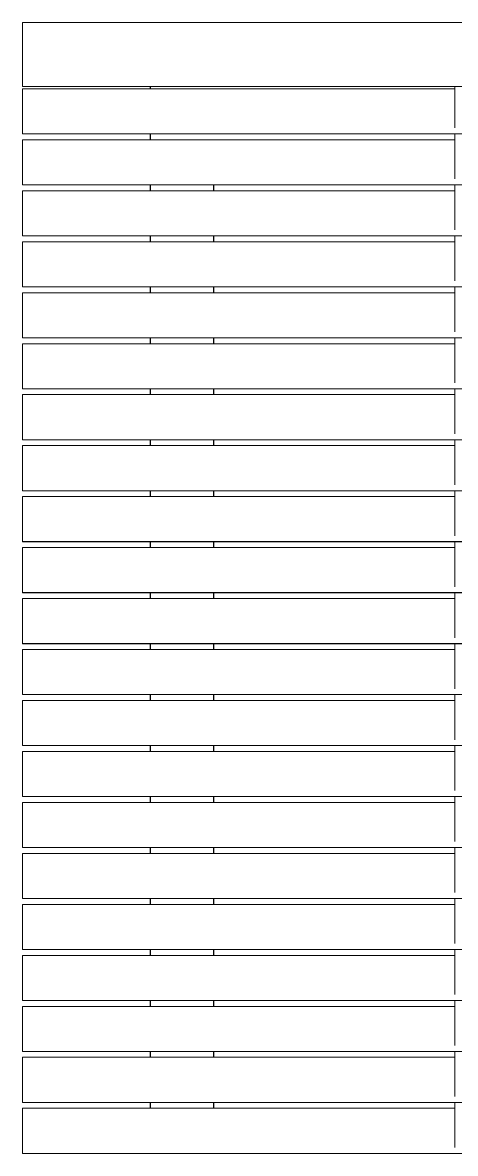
# Model space of a CAD drawing. Header units: millimetres. Extents: x 14397 to 67587, y -11631 to -8348.
# Drawn here: x 64094 to 64434, y -10126 to -9238 of the extents above; entities that cross this region are included whole.
import ezdxf

# ---------------------------------------------------------------- set-up
doc = ezdxf.new("R2010")
doc.units = ezdxf.units.MM
doc.header["$MEASUREMENT"] = 0
doc.linetypes.add('Wipeout_Contour', pattern=[1000, 0, -1000])
doc.layers.add('NewA-Ee_25_10-M_WallsExternal', color=7, linetype='Continuous')
doc.layers.add('NewA-Ee_40_20-M_GeneralFFAndEInternalFixed', color=7, linetype='Continuous')

# ---------------------------------------------------------------- blocks, each defined once
blk = doc.blocks.new('Section Elem_107_11', base_point=(55434.36, -115430.84))
at = {"color": 254, "linetype": 'Wipeout_Contour', "lineweight": 0, "ltscale": 259924.940064}
blk.add_wipeout([(64194.36, -9290.12), (64433.36, -9290.12), (64433.36, -9288.19), (64194.36, -9288.19)], dxfattribs=at).dxf.layer = 'NewA-Ee_25_10-M_WallsExternal'
at = {"color": 254, "linetype": 'Wipeout_Contour', "lineweight": 0, "ltscale": 259947.102064}
blk.add_wipeout([(64433.36, -9325.54), (64194.36, -9325.54), (64194.36, -9330.12), (64433.36, -9330.12)], dxfattribs=at).dxf.layer = 'NewA-Ee_25_10-M_WallsExternal'
at = {"color": 254, "linetype": 'Wipeout_Contour', "lineweight": 0, "ltscale": 259596.05962}
blk.add_wipeout([(64194.36, -9365.54), (64194.36, -9370.12), (64244.36, -9370.12), (64244.36, -9365.54)], dxfattribs=at).dxf.layer = 'NewA-Ee_25_10-M_WallsExternal'
at = {"color": 254, "linetype": 'Wipeout_Contour', "lineweight": 0, "ltscale": 259619.20306}
blk.add_wipeout([(64194.36, -9410.12), (64244.36, -9410.12), (64244.36, -9405.54), (64194.36, -9405.54)], dxfattribs=at).dxf.layer = 'NewA-Ee_25_10-M_WallsExternal'
at = {"color": 254, "linetype": 'Wipeout_Contour', "lineweight": 0, "ltscale": 259642.443035}
blk.add_wipeout([(64194.36, -9450.12), (64244.36, -9450.12), (64244.36, -9445.54), (64194.36, -9445.54)], dxfattribs=at).dxf.layer = 'NewA-Ee_25_10-M_WallsExternal'
at = {"color": 254, "linetype": 'Wipeout_Contour', "lineweight": 0, "ltscale": 259665.779512}
blk.add_wipeout([(64194.36, -9490.12), (64244.36, -9490.12), (64244.36, -9485.54), (64194.36, -9485.54)], dxfattribs=at).dxf.layer = 'NewA-Ee_25_10-M_WallsExternal'
at = {"color": 254, "linetype": 'Wipeout_Contour', "lineweight": 0, "ltscale": 259689.212472}
blk.add_wipeout([(64194.36, -9530.12), (64244.36, -9530.12), (64244.36, -9525.54), (64194.36, -9525.54)], dxfattribs=at).dxf.layer = 'NewA-Ee_25_10-M_WallsExternal'
at = {"color": 254, "linetype": 'Wipeout_Contour', "lineweight": 0, "ltscale": 259712.741893}
blk.add_wipeout([(64194.36, -9570.12), (64244.36, -9570.12), (64244.36, -9565.54), (64194.36, -9565.54)], dxfattribs=at).dxf.layer = 'NewA-Ee_25_10-M_WallsExternal'
at = {"color": 254, "linetype": 'Wipeout_Contour', "lineweight": 0, "ltscale": 259736.367739}
blk.add_wipeout([(64194.36, -9610.12), (64244.36, -9610.12), (64244.36, -9605.54), (64194.36, -9605.54)], dxfattribs=at).dxf.layer = 'NewA-Ee_25_10-M_WallsExternal'
at = {"color": 254, "linetype": 'Wipeout_Contour', "lineweight": 0, "ltscale": 259760.089994}
blk.add_wipeout([(64194.36, -9650.12), (64244.36, -9650.12), (64244.36, -9645.54), (64194.36, -9645.54)], dxfattribs=at).dxf.layer = 'NewA-Ee_25_10-M_WallsExternal'
at = {"color": 254, "linetype": 'Wipeout_Contour', "lineweight": 0, "ltscale": 259783.908627}
blk.add_wipeout([(64194.36, -9685.54), (64194.36, -9690.12), (64244.36, -9690.12), (64244.36, -9685.54)], dxfattribs=at).dxf.layer = 'NewA-Ee_25_10-M_WallsExternal'
at = {"color": 254, "linetype": 'Wipeout_Contour', "lineweight": 0, "ltscale": 259807.823604}
blk.add_wipeout([(64194.36, -9730.12), (64244.36, -9730.12), (64244.36, -9725.54), (64194.36, -9725.54)], dxfattribs=at).dxf.layer = 'NewA-Ee_25_10-M_WallsExternal'
at = {"color": 254, "linetype": 'Wipeout_Contour', "lineweight": 0, "ltscale": 259831.834906}
blk.add_wipeout([(64194.36, -9765.54), (64194.36, -9770.12), (64244.36, -9770.12), (64244.36, -9765.54)], dxfattribs=at).dxf.layer = 'NewA-Ee_25_10-M_WallsExternal'
at = {"color": 254, "linetype": 'Wipeout_Contour', "lineweight": 0, "ltscale": 259855.942511}
blk.add_wipeout([(64194.36, -9810.12), (64244.36, -9810.12), (64244.36, -9805.54), (64194.36, -9805.54)], dxfattribs=at).dxf.layer = 'NewA-Ee_25_10-M_WallsExternal'
at = {"color": 254, "linetype": 'Wipeout_Contour', "lineweight": 0, "ltscale": 259880.14638}
blk.add_wipeout([(64194.36, -9845.54), (64194.36, -9850.12), (64244.36, -9850.12), (64244.36, -9845.54)], dxfattribs=at).dxf.layer = 'NewA-Ee_25_10-M_WallsExternal'
at = {"color": 254, "linetype": 'Wipeout_Contour', "lineweight": 0, "ltscale": 259904.4465}
blk.add_wipeout([(64194.36, -9890.12), (64244.36, -9890.12), (64244.36, -9885.54), (64194.36, -9885.54)], dxfattribs=at).dxf.layer = 'NewA-Ee_25_10-M_WallsExternal'
at = {"color": 254, "linetype": 'Wipeout_Contour', "lineweight": 0, "ltscale": 259928.84283}
blk.add_wipeout([(64194.36, -9930.12), (64244.36, -9930.12), (64244.36, -9925.54), (64194.36, -9925.54)], dxfattribs=at).dxf.layer = 'NewA-Ee_25_10-M_WallsExternal'
at = {"color": 254, "linetype": 'Wipeout_Contour', "lineweight": 0, "ltscale": 259953.335356}
blk.add_wipeout([(64194.36, -9970.12), (64244.36, -9970.12), (64244.36, -9965.54), (64194.36, -9965.54)], dxfattribs=at).dxf.layer = 'NewA-Ee_25_10-M_WallsExternal'
at = {"color": 254, "linetype": 'Wipeout_Contour', "lineweight": 0, "ltscale": 259977.924038}
blk.add_wipeout([(64194.36, -10010.12), (64244.36, -10010.12), (64244.36, -10005.54), (64194.36, -10005.54)], dxfattribs=at).dxf.layer = 'NewA-Ee_25_10-M_WallsExternal'
at = {"color": 254, "linetype": 'Wipeout_Contour', "lineweight": 0, "ltscale": 260002.608861}
blk.add_wipeout([(64244.36, -10045.54), (64194.36, -10045.54), (64194.36, -10050.12), (64244.36, -10050.12)], dxfattribs=at).dxf.layer = 'NewA-Ee_25_10-M_WallsExternal'
at = {"color": 254, "linetype": 'Wipeout_Contour', "lineweight": 0, "ltscale": 260027.389787}
blk.add_wipeout([(64194.36, -10090.12), (64244.36, -10090.12), (64244.36, -10085.54), (64194.36, -10085.54)], dxfattribs=at).dxf.layer = 'NewA-Ee_25_10-M_WallsExternal'
at = {"layer": 'NewA-Ee_25_10-M_WallsExternal', "linetype": 'Continuous'}
for p, q in [((64194.36, -9288.19), (64194.36, -9290.12)), ((64194.36, -9325.54), (64194.36, -9330.12)), ((64194.36, -9365.54), (64194.36, -9370.12)), ((64194.36, -9405.54), (64194.36, -9410.12)), ((64194.36, -9445.54), (64194.36, -9450.12)), ((64194.36, -9485.54), (64194.36, -9490.12)), ((64194.36, -9525.54), (64194.36, -9530.12)), ((64194.36, -9565.54), (64194.36, -9570.12)), ((64194.36, -9605.54), (64194.36, -9610.12)), ((64194.36, -9645.54), (64194.36, -9650.12)), ((64194.36, -9685.54), (64194.36, -9690.12)), ((64194.36, -9725.54), (64194.36, -9730.12)), ((64194.36, -9765.54), (64194.36, -9770.12)), ((64194.36, -9805.54), (64194.36, -9810.12)), ((64194.36, -9845.54), (64194.36, -9850.12)), ((64194.36, -9885.54), (64194.36, -9890.12)), ((64194.36, -9925.54), (64194.36, -9930.12)), ((64194.36, -9965.54), (64194.36, -9970.12)), ((64194.36, -10005.54), (64194.36, -10010.12)), ((64194.36, -10045.54), (64194.36, -10050.12)), ((64194.36, -10085.54), (64194.36, -10090.12))]:
    blk.add_line(p, q, dxfattribs=at)
at = {"color": 254, "linetype": 'Wipeout_Contour', "lineweight": 0, "ltscale": 260069.068478}
blk.add_wipeout([(64433.36, -9365.54), (64244.36, -9365.54), (64244.36, -9370.12), (64433.36, -9370.12)], dxfattribs=at).dxf.layer = 'NewA-Ee_25_10-M_WallsExternal'
at = {"color": 254, "linetype": 'Wipeout_Contour', "lineweight": 0, "ltscale": 260092.169869}
blk.add_wipeout([(64433.36, -9405.54), (64244.36, -9405.54), (64244.36, -9410.12), (64433.36, -9410.12)], dxfattribs=at).dxf.layer = 'NewA-Ee_25_10-M_WallsExternal'
at = {"color": 254, "linetype": 'Wipeout_Contour', "lineweight": 0, "ltscale": 260115.367633}
blk.add_wipeout([(64433.36, -9445.54), (64244.36, -9445.54), (64244.36, -9450.12), (64433.36, -9450.12)], dxfattribs=at).dxf.layer = 'NewA-Ee_25_10-M_WallsExternal'
at = {"color": 254, "linetype": 'Wipeout_Contour', "lineweight": 0, "ltscale": 260138.661731}
blk.add_wipeout([(64433.36, -9485.54), (64244.36, -9485.54), (64244.36, -9490.12), (64433.36, -9490.12)], dxfattribs=at).dxf.layer = 'NewA-Ee_25_10-M_WallsExternal'
at = {"color": 254, "linetype": 'Wipeout_Contour', "lineweight": 0, "ltscale": 260162.05215}
blk.add_wipeout([(64433.36, -9525.54), (64244.36, -9525.54), (64244.36, -9530.12), (64433.36, -9530.12)], dxfattribs=at).dxf.layer = 'NewA-Ee_25_10-M_WallsExternal'
at = {"color": 254, "linetype": 'Wipeout_Contour', "lineweight": 0, "ltscale": 260185.538852}
blk.add_wipeout([(64244.36, -9565.54), (64244.36, -9570.12), (64433.36, -9570.12), (64433.36, -9565.54)], dxfattribs=at).dxf.layer = 'NewA-Ee_25_10-M_WallsExternal'
at = {"color": 254, "linetype": 'Wipeout_Contour', "lineweight": 0, "ltscale": 260209.121822}
blk.add_wipeout([(64244.36, -9605.54), (64244.36, -9610.12), (64433.36, -9610.12), (64433.36, -9605.54)], dxfattribs=at).dxf.layer = 'NewA-Ee_25_10-M_WallsExternal'
at = {"color": 254, "linetype": 'Wipeout_Contour', "lineweight": 0, "ltscale": 260232.801023}
blk.add_wipeout([(64244.36, -9645.54), (64244.36, -9650.12), (64433.36, -9650.12), (64433.36, -9645.54)], dxfattribs=at).dxf.layer = 'NewA-Ee_25_10-M_WallsExternal'
at = {"color": 254, "linetype": 'Wipeout_Contour', "lineweight": 0, "ltscale": 260256.57644}
blk.add_wipeout([(64244.36, -9685.54), (64244.36, -9690.12), (64433.36, -9690.12), (64433.36, -9685.54)], dxfattribs=at).dxf.layer = 'NewA-Ee_25_10-M_WallsExternal'
at = {"color": 254, "linetype": 'Wipeout_Contour', "lineweight": 0, "ltscale": 260280.448039}
blk.add_wipeout([(64244.36, -9725.54), (64244.36, -9730.12), (64433.36, -9730.12), (64433.36, -9725.54)], dxfattribs=at).dxf.layer = 'NewA-Ee_25_10-M_WallsExternal'
at = {"color": 254, "linetype": 'Wipeout_Contour', "lineweight": 0, "ltscale": 260304.415794}
blk.add_wipeout([(64244.36, -9765.54), (64244.36, -9770.12), (64433.36, -9770.12), (64433.36, -9765.54)], dxfattribs=at).dxf.layer = 'NewA-Ee_25_10-M_WallsExternal'
at = {"color": 254, "linetype": 'Wipeout_Contour', "lineweight": 0, "ltscale": 260328.479677}
blk.add_wipeout([(64244.36, -9805.54), (64244.36, -9810.12), (64433.36, -9810.12), (64433.36, -9805.54)], dxfattribs=at).dxf.layer = 'NewA-Ee_25_10-M_WallsExternal'
at = {"color": 254, "linetype": 'Wipeout_Contour', "lineweight": 0, "ltscale": 260352.639671}
blk.add_wipeout([(64244.36, -9845.54), (64244.36, -9850.12), (64433.36, -9850.12), (64433.36, -9845.54)], dxfattribs=at).dxf.layer = 'NewA-Ee_25_10-M_WallsExternal'
at = {"color": 254, "linetype": 'Wipeout_Contour', "lineweight": 0, "ltscale": 260376.895736}
blk.add_wipeout([(64244.36, -9885.54), (64244.36, -9890.12), (64433.36, -9890.12), (64433.36, -9885.54)], dxfattribs=at).dxf.layer = 'NewA-Ee_25_10-M_WallsExternal'
at = {"color": 254, "linetype": 'Wipeout_Contour', "lineweight": 0, "ltscale": 260401.247811}
blk.add_wipeout([(64244.36, -9925.54), (64244.36, -9930.12), (64433.36, -9930.12), (64433.36, -9925.54)], dxfattribs=at).dxf.layer = 'NewA-Ee_25_10-M_WallsExternal'
at = {"color": 254, "linetype": 'Wipeout_Contour', "lineweight": 0, "ltscale": 260425.695997}
blk.add_wipeout([(64244.36, -9965.54), (64244.36, -9970.12), (64433.36, -9970.12), (64433.36, -9965.54)], dxfattribs=at).dxf.layer = 'NewA-Ee_25_10-M_WallsExternal'
at = {"color": 254, "linetype": 'Wipeout_Contour', "lineweight": 0, "ltscale": 260450.240132}
blk.add_wipeout([(64244.36, -10005.54), (64244.36, -10010.12), (64433.36, -10010.12), (64433.36, -10005.54)], dxfattribs=at).dxf.layer = 'NewA-Ee_25_10-M_WallsExternal'
at = {"color": 254, "linetype": 'Wipeout_Contour', "lineweight": 0, "ltscale": 260474.880244}
blk.add_wipeout([(64244.36, -10045.54), (64244.36, -10050.12), (64433.36, -10050.12), (64433.36, -10045.54)], dxfattribs=at).dxf.layer = 'NewA-Ee_25_10-M_WallsExternal'
at = {"color": 254, "linetype": 'Wipeout_Contour', "lineweight": 0, "ltscale": 260499.616251}
blk.add_wipeout([(64244.36, -10085.54), (64244.36, -10090.12), (64433.36, -10090.12), (64433.36, -10085.54)], dxfattribs=at).dxf.layer = 'NewA-Ee_25_10-M_WallsExternal'
at = {"layer": 'NewA-Ee_25_10-M_WallsExternal', "linetype": 'Continuous'}
for p, q in [((64244.36, -9370.12), (64244.36, -9365.54)), ((64244.36, -9410.12), (64244.36, -9405.54)), ((64244.36, -9450.12), (64244.36, -9445.54)), ((64244.36, -9490.12), (64244.36, -9485.54)), ((64244.36, -9530.12), (64244.36, -9525.54)), ((64244.36, -9570.12), (64244.36, -9565.54)), ((64244.36, -9610.12), (64244.36, -9605.54)), ((64244.36, -9650.12), (64244.36, -9645.54)), ((64244.36, -9690.12), (64244.36, -9685.54)), ((64244.36, -9730.12), (64244.36, -9725.54)), ((64244.36, -9770.12), (64244.36, -9765.54)), ((64244.36, -9810.12), (64244.36, -9805.54)), ((64244.36, -9850.12), (64244.36, -9845.54)), ((64244.36, -9890.12), (64244.36, -9885.54)), ((64244.36, -9930.12), (64244.36, -9925.54)), ((64244.36, -9970.12), (64244.36, -9965.54)), ((64244.36, -10010.12), (64244.36, -10005.54)), ((64244.36, -10050.12), (64244.36, -10045.54)), ((64244.36, -10090.12), (64244.36, -10085.54))]:
    blk.add_line(p, q, dxfattribs=at)
blk = doc.blocks.new('Section Elem_111_11', base_point=(55434.36, -115430.84))
at = {"color": 254, "linetype": 'Wipeout_Contour', "lineweight": 0, "ltscale": 262407.052246}
blk.add_wipeout([(64094.36, -9238.19), (64094.36, -9288.19), (65794.36, -9288.19), (65794.36, -9238.19)], dxfattribs=at).dxf.layer = 'NewA-Ee_40_20-M_GeneralFFAndEInternalFixed'
at = {"color": 254, "linetype": 'Wipeout_Contour', "lineweight": 0, "ltscale": 260476.20507}
blk.add_wipeout([(64433.36, -9440.87), (64433.86, -9441.73), (64433.86, -9405.54), (64433.36, -9405.54)], dxfattribs=at).dxf.layer = 'NewA-Ee_40_20-M_GeneralFFAndEInternalFixed'
at = {"color": 254, "linetype": 'Wipeout_Contour', "lineweight": 0, "ltscale": 260522.704874}
blk.add_wipeout([(64433.36, -9485.54), (64433.36, -9520.87), (64433.86, -9521.73), (64433.86, -9485.54)], dxfattribs=at).dxf.layer = 'NewA-Ee_40_20-M_GeneralFFAndEInternalFixed'
at = {"color": 254, "linetype": 'Wipeout_Contour', "lineweight": 0, "ltscale": 260688.482214}
blk.add_wipeout([(64433.36, -9765.54), (64433.36, -9800.87), (64433.86, -9801.73), (64433.86, -9765.54)], dxfattribs=at).dxf.layer = 'NewA-Ee_40_20-M_GeneralFFAndEInternalFixed'
at = {"color": 254, "linetype": 'Wipeout_Contour', "lineweight": 0, "ltscale": 260736.71146}
blk.add_wipeout([(64433.36, -9845.54), (64433.36, -9880.87), (64433.86, -9881.73), (64433.86, -9845.54)], dxfattribs=at).dxf.layer = 'NewA-Ee_40_20-M_GeneralFFAndEInternalFixed'
at = {"color": 254, "linetype": 'Wipeout_Contour', "lineweight": 0, "ltscale": 260809.774777}
blk.add_wipeout([(64433.36, -10000.87), (64433.86, -10001.73), (64433.86, -9965.54), (64433.36, -9965.54)], dxfattribs=at).dxf.layer = 'NewA-Ee_40_20-M_GeneralFFAndEInternalFixed'
at = {"color": 254, "linetype": 'Wipeout_Contour', "lineweight": 0, "ltscale": 260858.962973}
blk.add_wipeout([(64433.36, -10045.54), (64433.36, -10080.87), (64433.86, -10081.73), (64433.86, -10045.54)], dxfattribs=at).dxf.layer = 'NewA-Ee_40_20-M_GeneralFFAndEInternalFixed'
at = {"layer": 'NewA-Ee_40_20-M_GeneralFFAndEInternalFixed', "color": 1, "linetype": 'Continuous', "lineweight": 18}
blk.add_line((64094.36, -9238.19), (65794.36, -9238.19), dxfattribs=at)
at = {"color": 254, "linetype": 'Wipeout_Contour', "lineweight": 0, "ltscale": 260407.930801}
blk.add_wipeout([(64433.86, -9288.19), (64433.36, -9288.19), (64433.36, -9320.87), (64433.86, -9321.73)], dxfattribs=at).dxf.layer = 'NewA-Ee_40_20-M_GeneralFFAndEInternalFixed'
at = {"color": 254, "linetype": 'Wipeout_Contour', "lineweight": 0, "ltscale": 260453.099495}
blk.add_wipeout([(64433.36, -9365.54), (64433.36, -9400.87), (64433.86, -9401.73), (64433.86, -9365.54)], dxfattribs=at).dxf.layer = 'NewA-Ee_40_20-M_GeneralFFAndEInternalFixed'
at = {"color": 254, "linetype": 'Wipeout_Contour', "lineweight": 0, "ltscale": 260499.406868}
blk.add_wipeout([(64433.36, -9445.54), (64433.36, -9480.87), (64433.86, -9481.73), (64433.86, -9445.54)], dxfattribs=at).dxf.layer = 'NewA-Ee_40_20-M_GeneralFFAndEInternalFixed'
at = {"color": 254, "linetype": 'Wipeout_Contour', "lineweight": 0, "ltscale": 260546.099042}
blk.add_wipeout([(64433.36, -9525.54), (64433.36, -9560.87), (64433.86, -9561.73), (64433.86, -9525.54)], dxfattribs=at).dxf.layer = 'NewA-Ee_40_20-M_GeneralFFAndEInternalFixed'
at = {"color": 254, "linetype": 'Wipeout_Contour', "lineweight": 0, "ltscale": 260664.511562}
blk.add_wipeout([(64433.36, -9725.54), (64433.36, -9760.87), (64433.86, -9761.73), (64433.86, -9725.54)], dxfattribs=at).dxf.layer = 'NewA-Ee_40_20-M_GeneralFFAndEInternalFixed'
at = {"color": 254, "linetype": 'Wipeout_Contour', "lineweight": 0, "ltscale": 260712.548854}
blk.add_wipeout([(64433.36, -9805.54), (64433.36, -9840.87), (64433.86, -9841.73), (64433.86, -9805.54)], dxfattribs=at).dxf.layer = 'NewA-Ee_40_20-M_GeneralFFAndEInternalFixed'
at = {"color": 254, "linetype": 'Wipeout_Contour', "lineweight": 0, "ltscale": 260760.969997}
blk.add_wipeout([(64433.36, -9885.54), (64433.36, -9920.87), (64433.86, -9921.73), (64433.86, -9885.54)], dxfattribs=at).dxf.layer = 'NewA-Ee_40_20-M_GeneralFFAndEInternalFixed'
at = {"color": 254, "linetype": 'Wipeout_Contour', "lineweight": 0, "ltscale": 260834.320963}
blk.add_wipeout([(64433.36, -10005.54), (64433.36, -10040.87), (64433.86, -10041.73), (64433.86, -10005.54)], dxfattribs=at).dxf.layer = 'NewA-Ee_40_20-M_GeneralFFAndEInternalFixed'
at = {"color": 254, "linetype": 'Wipeout_Contour', "lineweight": 0, "ltscale": 260883.700786}
blk.add_wipeout([(64433.36, -10085.54), (64433.36, -10120.87), (64433.86, -10121.73), (64433.86, -10085.54)], dxfattribs=at).dxf.layer = 'NewA-Ee_40_20-M_GeneralFFAndEInternalFixed'
at = {"color": 254, "linetype": 'Wipeout_Contour', "lineweight": 0, "ltscale": 260430.090166}
blk.add_wipeout([(64433.36, -9325.54), (64433.36, -9360.87), (64433.86, -9361.73), (64433.86, -9325.54)], dxfattribs=at).dxf.layer = 'NewA-Ee_40_20-M_GeneralFFAndEInternalFixed'
at = {"color": 254, "linetype": 'Wipeout_Contour', "lineweight": 0, "ltscale": 1049916.203150989}
blk.add_wipeout([(64433.36, -9370.12), (64094.36, -9370.12), (64094.36, -9405.47), (65794.36, -9405.47), (65794.36, -9370.12), (65455.36, -9370.12), (65455.36, -9400.87), (65454.86, -9401.73), (65453.86, -9401.73), (65453.36, -9400.87), (65453.36, -9370.12), (64435.36, -9370.12), (64435.36, -9400.87), (64434.86, -9401.73), (64433.86, -9401.73), (64433.36, -9400.87)], dxfattribs=at).dxf.layer = 'NewA-Ee_40_20-M_GeneralFFAndEInternalFixed'
at = {"color": 254, "linetype": 'Wipeout_Contour', "lineweight": 0, "ltscale": 1050007.986111944}
blk.add_wipeout([(64094.36, -9410.12), (64094.36, -9445.47), (65794.36, -9445.47), (65794.36, -9410.12), (65455.36, -9410.12), (65455.36, -9440.87), (65454.86, -9441.73), (65453.86, -9441.73), (65453.36, -9440.87), (65453.36, -9410.12), (64435.36, -9410.12), (64435.36, -9440.87), (64434.86, -9441.73), (64433.86, -9441.73), (64433.36, -9440.87), (64433.36, -9410.12)], dxfattribs=at).dxf.layer = 'NewA-Ee_40_20-M_GeneralFFAndEInternalFixed'
at = {"color": 254, "linetype": 'Wipeout_Contour', "lineweight": 0, "ltscale": 1050100.151143707}
blk.add_wipeout([(64094.36, -9450.12), (64094.36, -9485.47), (65794.36, -9485.47), (65794.36, -9450.12), (65455.36, -9450.12), (65455.36, -9480.87), (65454.86, -9481.73), (65453.86, -9481.73), (65453.36, -9480.87), (65453.36, -9450.12), (64435.36, -9450.12), (64435.36, -9480.87), (64434.86, -9481.73), (64433.86, -9481.73), (64433.36, -9480.87), (64433.36, -9450.12)], dxfattribs=at).dxf.layer = 'NewA-Ee_40_20-M_GeneralFFAndEInternalFixed'
at = {"color": 254, "linetype": 'Wipeout_Contour', "lineweight": 0, "ltscale": 1050192.698133068}
blk.add_wipeout([(64094.36, -9490.12), (64094.36, -9525.47), (65794.36, -9525.47), (65794.36, -9490.12), (65455.36, -9490.12), (65455.36, -9520.87), (65454.86, -9521.73), (65453.86, -9521.73), (65453.36, -9520.87), (65453.36, -9490.12), (64435.36, -9490.12), (64435.36, -9520.87), (64434.86, -9521.73), (64433.86, -9521.73), (64433.36, -9520.87), (64433.36, -9490.12)], dxfattribs=at).dxf.layer = 'NewA-Ee_40_20-M_GeneralFFAndEInternalFixed'
at = {"color": 254, "linetype": 'Wipeout_Contour', "lineweight": 0, "ltscale": 260569.589356}
blk.add_wipeout([(64433.36, -9565.54), (64433.36, -9600.87), (64433.86, -9601.73), (64433.86, -9565.54)], dxfattribs=at).dxf.layer = 'NewA-Ee_40_20-M_GeneralFFAndEInternalFixed'
at = {"color": 254, "linetype": 'Wipeout_Contour', "lineweight": 0, "ltscale": 260640.636916}
blk.add_wipeout([(64433.36, -9685.54), (64433.36, -9720.87), (64433.86, -9721.73), (64433.86, -9685.54)], dxfattribs=at).dxf.layer = 'NewA-Ee_40_20-M_GeneralFFAndEInternalFixed'
at = {"color": 254, "linetype": 'Wipeout_Contour', "lineweight": 0, "ltscale": 1050755.995708015}
blk.add_wipeout([(64094.36, -9730.12), (64094.36, -9765.47), (65794.36, -9765.47), (65794.36, -9730.12), (65455.36, -9730.12), (65455.36, -9760.87), (65454.86, -9761.73), (65453.86, -9761.73), (65453.36, -9760.87), (65453.36, -9730.12), (64435.36, -9730.12), (64435.36, -9760.87), (64434.86, -9761.73), (64433.86, -9761.73), (64433.36, -9760.87), (64433.36, -9730.12)], dxfattribs=at).dxf.layer = 'NewA-Ee_40_20-M_GeneralFFAndEInternalFixed'
at = {"color": 254, "linetype": 'Wipeout_Contour', "lineweight": 0, "ltscale": 1050851.21361683}
blk.add_wipeout([(64433.36, -9770.12), (64094.36, -9770.12), (64094.36, -9805.47), (65794.36, -9805.47), (65794.36, -9770.12), (65455.36, -9770.12), (65455.36, -9800.87), (65454.86, -9801.73), (65453.86, -9801.73), (65453.36, -9800.87), (65453.36, -9770.12), (64435.36, -9770.12), (64435.36, -9800.87), (64434.86, -9801.73), (64433.86, -9801.73), (64433.36, -9800.87)], dxfattribs=at).dxf.layer = 'NewA-Ee_40_20-M_GeneralFFAndEInternalFixed'
at = {"color": 254, "linetype": 'Wipeout_Contour', "lineweight": 0, "ltscale": 1050946.812689389}
blk.add_wipeout([(64433.36, -9810.12), (64094.36, -9810.12), (64094.36, -9845.47), (65794.36, -9845.47), (65794.36, -9810.12), (65455.36, -9810.12), (65455.36, -9840.87), (65454.86, -9841.73), (65453.86, -9841.73), (65453.36, -9840.87), (65453.36, -9810.12), (64435.36, -9810.12), (64435.36, -9840.87), (64434.86, -9841.73), (64433.86, -9841.73), (64433.36, -9840.87)], dxfattribs=at).dxf.layer = 'NewA-Ee_40_20-M_GeneralFFAndEInternalFixed'
at = {"color": 254, "linetype": 'Wipeout_Contour', "lineweight": 0, "ltscale": 1051042.792788412}
blk.add_wipeout([(64094.36, -9850.12), (64094.36, -9885.47), (65794.36, -9885.47), (65794.36, -9850.12), (65455.36, -9850.12), (65455.36, -9880.87), (65454.86, -9881.73), (65453.86, -9881.73), (65453.36, -9880.87), (65453.36, -9850.12), (64435.36, -9850.12), (64435.36, -9880.87), (64434.86, -9881.73), (64433.86, -9881.73), (64433.36, -9880.87), (64433.36, -9850.12)], dxfattribs=at).dxf.layer = 'NewA-Ee_40_20-M_GeneralFFAndEInternalFixed'
at = {"color": 254, "linetype": 'Wipeout_Contour', "lineweight": 0, "ltscale": 260785.324443}
blk.add_wipeout([(64433.36, -9925.54), (64433.36, -9960.87), (64433.86, -9961.73), (64433.86, -9925.54)], dxfattribs=at).dxf.layer = 'NewA-Ee_40_20-M_GeneralFFAndEInternalFixed'
at = {"color": 254, "linetype": 'Wipeout_Contour', "lineweight": 0, "ltscale": 1051333.0183191}
blk.add_wipeout([(64433.36, -9970.12), (64094.36, -9970.12), (64094.36, -10005.47), (65794.36, -10005.47), (65794.36, -9970.12), (65455.36, -9970.12), (65455.36, -10000.87), (65454.86, -10001.73), (65453.86, -10001.73), (65453.36, -10000.87), (65453.36, -9970.12), (64435.36, -9970.12), (64435.36, -10000.87), (64434.86, -10001.73), (64433.86, -10001.73), (64433.36, -10000.87)], dxfattribs=at).dxf.layer = 'NewA-Ee_40_20-M_GeneralFFAndEInternalFixed'
at = {"color": 254, "linetype": 'Wipeout_Contour', "lineweight": 0, "ltscale": 1051430.52154029}
blk.add_wipeout([(64094.36, -10010.12), (64094.36, -10045.47), (65794.36, -10045.47), (65794.36, -10010.12), (65455.36, -10010.12), (65455.36, -10040.87), (65454.86, -10041.73), (65453.86, -10041.73), (65453.36, -10040.87), (65453.36, -10010.12), (64435.36, -10010.12), (64435.36, -10040.87), (64434.86, -10041.73), (64433.86, -10041.73), (64433.36, -10040.87), (64433.36, -10010.12)], dxfattribs=at).dxf.layer = 'NewA-Ee_40_20-M_GeneralFFAndEInternalFixed'
at = {"color": 254, "linetype": 'Wipeout_Contour', "lineweight": 0, "ltscale": 1051528.405278739}
blk.add_wipeout([(64094.36, -10050.12), (64094.36, -10085.47), (65794.36, -10085.47), (65794.36, -10050.12), (65455.36, -10050.12), (65455.36, -10080.87), (65454.86, -10081.73), (65453.86, -10081.73), (65453.36, -10080.87), (65453.36, -10050.12), (64435.36, -10050.12), (64435.36, -10080.87), (64434.86, -10081.73), (64433.86, -10081.73), (64433.36, -10080.87), (64433.36, -10050.12)], dxfattribs=at).dxf.layer = 'NewA-Ee_40_20-M_GeneralFFAndEInternalFixed'
at = {"color": 254, "linetype": 'Wipeout_Contour', "lineweight": 0, "ltscale": 1051626.669428156}
blk.add_wipeout([(64433.36, -10090.12), (64094.36, -10090.12), (64094.36, -10125.47), (65794.36, -10125.47), (65794.36, -10090.12), (65455.36, -10090.12), (65455.36, -10120.87), (65454.86, -10121.73), (65453.86, -10121.73), (65453.36, -10120.87), (65453.36, -10090.12), (64435.36, -10090.12), (64435.36, -10120.87), (64434.86, -10121.73), (64433.86, -10121.73), (64433.36, -10120.87)], dxfattribs=at).dxf.layer = 'NewA-Ee_40_20-M_GeneralFFAndEInternalFixed'
at = {"layer": 'NewA-Ee_40_20-M_GeneralFFAndEInternalFixed', "color": 1, "linetype": 'Continuous', "lineweight": 18}
for p, q in [((64433.36, -9370.12), (64094.36, -9370.12)), ((64433.36, -9410.12), (64094.36, -9410.12)), ((64433.36, -9450.12), (64094.36, -9450.12)), ((64433.36, -9490.12), (64094.36, -9490.12)), ((64433.36, -9730.12), (64094.36, -9730.12)), ((64433.36, -9770.12), (64094.36, -9770.12)), ((64433.36, -9810.12), (64094.36, -9810.12)), ((64433.36, -9850.12), (64094.36, -9850.12)), ((64433.36, -9970.12), (64094.36, -9970.12)), ((64433.36, -10010.12), (64094.36, -10010.12)), ((64433.36, -10050.12), (64094.36, -10050.12)), ((64433.36, -10090.12), (64094.36, -10090.12))]:
    blk.add_line(p, q, dxfattribs=at)
at = {"color": 254, "linetype": 'Wipeout_Contour', "lineweight": 0, "ltscale": 1049733.783849635}
blk.add_wipeout([(64094.36, -9325.47), (65794.36, -9325.47), (65794.36, -9290.12), (65455.36, -9290.12), (65455.36, -9320.87), (65454.86, -9321.73), (65453.86, -9321.73), (65453.36, -9320.87), (65453.36, -9290.12), (64435.36, -9290.12), (64435.36, -9320.87), (64434.86, -9321.73), (64433.86, -9321.73), (64433.36, -9320.87), (64433.36, -9290.12), (64094.36, -9290.12)], dxfattribs=at).dxf.layer = 'NewA-Ee_40_20-M_GeneralFFAndEInternalFixed'
at = {"color": 254, "linetype": 'Wipeout_Contour', "lineweight": 0, "ltscale": 1049824.802348596}
blk.add_wipeout([(64094.36, -9330.12), (64094.36, -9365.47), (65794.36, -9365.47), (65794.36, -9330.12), (65455.36, -9330.12), (65455.36, -9360.87), (65454.86, -9361.73), (65453.86, -9361.73), (65453.36, -9360.87), (65453.36, -9330.12), (64435.36, -9330.12), (64435.36, -9360.87), (64434.86, -9361.73), (64433.86, -9361.73), (64433.36, -9360.87), (64433.36, -9330.12)], dxfattribs=at).dxf.layer = 'NewA-Ee_40_20-M_GeneralFFAndEInternalFixed'
at = {"color": 254, "linetype": 'Wipeout_Contour', "lineweight": 0, "ltscale": 262488.037262}
blk.add_wipeout([(64094.36, -9405.54), (65794.36, -9405.54), (65794.36, -9405.47), (64094.36, -9405.47)], dxfattribs=at).dxf.layer = 'NewA-Ee_40_20-M_GeneralFFAndEInternalFixed'
at = {"color": 254, "linetype": 'Wipeout_Contour', "lineweight": 0, "ltscale": 262511.021383}
blk.add_wipeout([(64094.36, -9445.54), (65794.36, -9445.54), (65794.36, -9445.47), (64094.36, -9445.47)], dxfattribs=at).dxf.layer = 'NewA-Ee_40_20-M_GeneralFFAndEInternalFixed'
at = {"color": 254, "linetype": 'Wipeout_Contour', "lineweight": 0, "ltscale": 262534.101018}
blk.add_wipeout([(64094.36, -9485.47), (64094.36, -9485.54), (65794.36, -9485.54), (65794.36, -9485.47)], dxfattribs=at).dxf.layer = 'NewA-Ee_40_20-M_GeneralFFAndEInternalFixed'
at = {"color": 254, "linetype": 'Wipeout_Contour', "lineweight": 0, "ltscale": 262557.276141}
blk.add_wipeout([(64094.36, -9525.54), (65794.36, -9525.54), (65794.36, -9525.47), (64094.36, -9525.47)], dxfattribs=at).dxf.layer = 'NewA-Ee_40_20-M_GeneralFFAndEInternalFixed'
at = {"color": 254, "linetype": 'Wipeout_Contour', "lineweight": 0, "ltscale": 1050285.62699926}
blk.add_wipeout([(64094.36, -9530.12), (64094.36, -9565.47), (65794.36, -9565.47), (65794.36, -9530.12), (65455.36, -9530.12), (65455.36, -9560.87), (65454.86, -9561.73), (65453.86, -9561.73), (65453.36, -9560.87), (65453.36, -9530.12), (64435.36, -9530.12), (64435.36, -9560.87), (64434.86, -9561.73), (64433.86, -9561.73), (64433.36, -9560.87), (64433.36, -9530.12)], dxfattribs=at).dxf.layer = 'NewA-Ee_40_20-M_GeneralFFAndEInternalFixed'
at = {"color": 254, "linetype": 'Wipeout_Contour', "lineweight": 0, "ltscale": 260616.85832}
blk.add_wipeout([(64433.36, -9645.54), (64433.36, -9680.87), (64433.86, -9681.73), (64433.86, -9645.54)], dxfattribs=at).dxf.layer = 'NewA-Ee_40_20-M_GeneralFFAndEInternalFixed'
at = {"color": 254, "linetype": 'Wipeout_Contour', "lineweight": 0, "ltscale": 1050661.15905451}
blk.add_wipeout([(64094.36, -9725.47), (65794.36, -9725.47), (65794.36, -9690.12), (65455.36, -9690.12), (65455.36, -9720.87), (65454.86, -9721.73), (65453.86, -9721.73), (65453.36, -9720.87), (65453.36, -9690.12), (64435.36, -9690.12), (64435.36, -9720.87), (64434.86, -9721.73), (64433.86, -9721.73), (64433.36, -9720.87), (64433.36, -9690.12), (64094.36, -9690.12)], dxfattribs=at).dxf.layer = 'NewA-Ee_40_20-M_GeneralFFAndEInternalFixed'
at = {"color": 254, "linetype": 'Wipeout_Contour', "lineweight": 0, "ltscale": 262698.330713}
blk.add_wipeout([(64094.36, -9765.47), (64094.36, -9765.54), (65794.36, -9765.54), (65794.36, -9765.47)], dxfattribs=at).dxf.layer = 'NewA-Ee_40_20-M_GeneralFFAndEInternalFixed'
at = {"color": 254, "linetype": 'Wipeout_Contour', "lineweight": 0, "ltscale": 262722.173542}
blk.add_wipeout([(64094.36, -9805.47), (64094.36, -9805.54), (65794.36, -9805.54), (65794.36, -9805.47)], dxfattribs=at).dxf.layer = 'NewA-Ee_40_20-M_GeneralFFAndEInternalFixed'
at = {"color": 254, "linetype": 'Wipeout_Contour', "lineweight": 0, "ltscale": 262746.111654}
blk.add_wipeout([(64094.36, -9845.54), (65794.36, -9845.54), (65794.36, -9845.47), (64094.36, -9845.47)], dxfattribs=at).dxf.layer = 'NewA-Ee_40_20-M_GeneralFFAndEInternalFixed'
at = {"color": 254, "linetype": 'Wipeout_Contour', "lineweight": 0, "ltscale": 262770.145023}
blk.add_wipeout([(64094.36, -9885.54), (65794.36, -9885.54), (65794.36, -9885.47), (64094.36, -9885.47)], dxfattribs=at).dxf.layer = 'NewA-Ee_40_20-M_GeneralFFAndEInternalFixed'
at = {"color": 254, "linetype": 'Wipeout_Contour', "lineweight": 0, "ltscale": 1051139.153860359}
blk.add_wipeout([(64094.36, -9925.47), (65794.36, -9925.47), (65794.36, -9890.12), (65455.36, -9890.12), (65455.36, -9920.87), (65454.86, -9921.73), (65453.86, -9921.73), (65453.36, -9920.87), (65453.36, -9890.12), (64435.36, -9890.12), (64435.36, -9920.87), (64434.86, -9921.73), (64433.86, -9921.73), (64433.36, -9920.87), (64433.36, -9890.12), (64094.36, -9890.12)], dxfattribs=at).dxf.layer = 'NewA-Ee_40_20-M_GeneralFFAndEInternalFixed'
at = {"color": 254, "linetype": 'Wipeout_Contour', "lineweight": 0, "ltscale": 1051235.895721083}
blk.add_wipeout([(64094.36, -9930.12), (64094.36, -9965.47), (65794.36, -9965.47), (65794.36, -9930.12), (65455.36, -9930.12), (65455.36, -9960.87), (65454.86, -9961.73), (65453.86, -9961.73), (65453.36, -9960.87), (65453.36, -9930.12), (64435.36, -9930.12), (64435.36, -9960.87), (64434.86, -9961.73), (64433.86, -9961.73), (64433.36, -9960.87), (64433.36, -9930.12)], dxfattribs=at).dxf.layer = 'NewA-Ee_40_20-M_GeneralFFAndEInternalFixed'
at = {"color": 254, "linetype": 'Wipeout_Contour', "lineweight": 0, "ltscale": 262842.816412}
blk.add_wipeout([(64094.36, -10005.54), (65794.36, -10005.54), (65794.36, -10005.47), (64094.36, -10005.47)], dxfattribs=at).dxf.layer = 'NewA-Ee_40_20-M_GeneralFFAndEInternalFixed'
at = {"color": 254, "linetype": 'Wipeout_Contour', "lineweight": 0, "ltscale": 262867.230549}
blk.add_wipeout([(64094.36, -10045.47), (64094.36, -10045.54), (65794.36, -10045.54), (65794.36, -10045.47)], dxfattribs=at).dxf.layer = 'NewA-Ee_40_20-M_GeneralFFAndEInternalFixed'
at = {"color": 254, "linetype": 'Wipeout_Contour', "lineweight": 0, "ltscale": 262891.73981}
blk.add_wipeout([(64094.36, -10085.54), (65794.36, -10085.54), (65794.36, -10085.47), (64094.36, -10085.47)], dxfattribs=at).dxf.layer = 'NewA-Ee_40_20-M_GeneralFFAndEInternalFixed'
at = {"color": 254, "linetype": 'Wipeout_Contour', "lineweight": 0, "ltscale": 262916.344171}
blk.add_wipeout([(64094.36, -10125.54), (65794.36, -10125.54), (65794.36, -10125.47), (64094.36, -10125.47)], dxfattribs=at).dxf.layer = 'NewA-Ee_40_20-M_GeneralFFAndEInternalFixed'
at = {"layer": 'NewA-Ee_40_20-M_GeneralFFAndEInternalFixed', "color": 1, "linetype": 'Continuous', "lineweight": 18}
for p, q in [((64094.36, -9288.19), (64094.36, -9238.19)), ((64094.36, -9288.19), (65794.36, -9288.19)), ((64433.36, -9290.12), (64094.36, -9290.12)), ((64433.36, -9320.87), (64433.36, -9288.19)), ((64433.36, -9330.12), (64094.36, -9330.12)), ((64094.36, -9370.12), (64094.36, -9405.47)), ((64094.36, -9405.47), (65794.36, -9405.47)), ((64094.36, -9405.54), (64094.36, -9405.47)), ((64094.36, -9405.54), (65794.36, -9405.54)), ((64433.36, -9440.87), (64433.36, -9405.54)), ((64094.36, -9410.12), (64094.36, -9445.47)), ((64094.36, -9445.47), (65794.36, -9445.47)), ((64094.36, -9445.54), (64094.36, -9445.47)), ((64094.36, -9445.54), (65794.36, -9445.54)), ((64433.36, -9480.87), (64433.36, -9445.54)), ((64094.36, -9450.12), (64094.36, -9485.47)), ((64094.36, -9485.47), (65794.36, -9485.47)), ((64094.36, -9485.54), (64094.36, -9485.47)), ((64094.36, -9485.54), (65794.36, -9485.54)), ((64094.36, -9490.12), (64094.36, -9525.47)), ((64433.36, -9520.87), (64433.36, -9485.54)), ((64094.36, -9525.47), (65794.36, -9525.47)), ((64094.36, -9525.54), (64094.36, -9525.47)), ((64094.36, -9525.54), (65794.36, -9525.54)), ((64433.36, -9560.87), (64433.36, -9525.54)), ((64433.36, -9530.12), (64094.36, -9530.12)), ((64433.36, -9690.12), (64094.36, -9690.12)), ((64094.36, -9730.12), (64094.36, -9765.47)), ((64094.36, -9765.47), (65794.36, -9765.47)), ((64094.36, -9765.54), (64094.36, -9765.47)), ((64094.36, -9765.54), (65794.36, -9765.54)), ((64433.36, -9800.87), (64433.36, -9765.54)), ((64094.36, -9770.12), (64094.36, -9805.47)), ((64094.36, -9805.47), (65794.36, -9805.47)), ((64094.36, -9805.54), (64094.36, -9805.47)), ((64094.36, -9805.54), (65794.36, -9805.54)), ((64094.36, -9810.12), (64094.36, -9845.47)), ((64433.36, -9840.87), (64433.36, -9805.54)), ((64094.36, -9845.47), (65794.36, -9845.47)), ((64094.36, -9845.54), (64094.36, -9845.47)), ((64094.36, -9845.54), (65794.36, -9845.54)), ((64433.36, -9880.87), (64433.36, -9845.54)), ((64094.36, -9850.12), (64094.36, -9885.47)), ((64094.36, -9885.47), (65794.36, -9885.47)), ((64094.36, -9885.54), (64094.36, -9885.47)), ((64094.36, -9885.54), (65794.36, -9885.54)), ((64433.36, -9890.12), (64094.36, -9890.12)), ((64433.36, -9920.87), (64433.36, -9885.54)), ((64433.36, -9930.12), (64094.36, -9930.12)), ((64094.36, -9970.12), (64094.36, -10005.47)), ((64094.36, -10005.47), (65794.36, -10005.47)), ((64094.36, -10005.54), (64094.36, -10005.47)), ((64094.36, -10005.54), (65794.36, -10005.54)), ((64433.36, -10040.87), (64433.36, -10005.54)), ((64094.36, -10010.12), (64094.36, -10045.47)), ((64094.36, -10045.47), (65794.36, -10045.47)), ((64094.36, -10045.54), (64094.36, -10045.47)), ((64094.36, -10045.54), (65794.36, -10045.54)), ((64094.36, -10050.12), (64094.36, -10085.47)), ((64433.36, -10080.87), (64433.36, -10045.54)), ((64094.36, -10085.47), (65794.36, -10085.47)), ((64094.36, -10085.54), (64094.36, -10085.47)), ((64094.36, -10085.54), (65794.36, -10085.54)), ((64433.36, -10120.87), (64433.36, -10085.54)), ((64094.36, -10090.12), (64094.36, -10125.47)), ((64094.36, -10125.47), (65794.36, -10125.47)), ((64094.36, -10125.54), (64094.36, -10125.47))]:
    blk.add_line(p, q, dxfattribs=at)
at = {"color": 254, "linetype": 'Wipeout_Contour', "lineweight": 0, "ltscale": 262442.355661}
blk.add_wipeout([(64094.36, -9325.54), (65794.36, -9325.54), (65794.36, -9325.47), (64094.36, -9325.47)], dxfattribs=at).dxf.layer = 'NewA-Ee_40_20-M_GeneralFFAndEInternalFixed'
at = {"color": 254, "linetype": 'Wipeout_Contour', "lineweight": 0, "ltscale": 262465.14868}
blk.add_wipeout([(64094.36, -9365.47), (64094.36, -9365.54), (65794.36, -9365.54), (65794.36, -9365.47)], dxfattribs=at).dxf.layer = 'NewA-Ee_40_20-M_GeneralFFAndEInternalFixed'
at = {"color": 254, "linetype": 'Wipeout_Contour', "lineweight": 0, "ltscale": 262580.546727}
blk.add_wipeout([(64094.36, -9565.47), (64094.36, -9565.54), (65794.36, -9565.54), (65794.36, -9565.47)], dxfattribs=at).dxf.layer = 'NewA-Ee_40_20-M_GeneralFFAndEInternalFixed'
at = {"color": 254, "linetype": 'Wipeout_Contour', "lineweight": 0, "ltscale": 260593.175793}
blk.add_wipeout([(64433.36, -9605.54), (64433.36, -9640.87), (64433.86, -9641.73), (64433.86, -9605.54)], dxfattribs=at).dxf.layer = 'NewA-Ee_40_20-M_GeneralFFAndEInternalFixed'
at = {"color": 254, "linetype": 'Wipeout_Contour', "lineweight": 0, "ltscale": 1050566.703746752}
blk.add_wipeout([(64094.36, -9650.12), (64094.36, -9685.47), (65794.36, -9685.47), (65794.36, -9650.12), (65455.36, -9650.12), (65455.36, -9680.87), (65454.86, -9681.73), (65453.86, -9681.73), (65453.36, -9680.87), (65453.36, -9650.12), (64435.36, -9650.12), (64435.36, -9680.87), (64434.86, -9681.73), (64433.86, -9681.73), (64433.36, -9680.87), (64433.36, -9650.12)], dxfattribs=at).dxf.layer = 'NewA-Ee_40_20-M_GeneralFFAndEInternalFixed'
at = {"color": 254, "linetype": 'Wipeout_Contour', "lineweight": 0, "ltscale": 262674.583194}
blk.add_wipeout([(64094.36, -9725.47), (64094.36, -9725.54), (65794.36, -9725.54), (65794.36, -9725.47)], dxfattribs=at).dxf.layer = 'NewA-Ee_40_20-M_GeneralFFAndEInternalFixed'
at = {"color": 254, "linetype": 'Wipeout_Contour', "lineweight": 0, "ltscale": 262794.273623}
blk.add_wipeout([(64094.36, -9925.47), (64094.36, -9925.54), (65794.36, -9925.54), (65794.36, -9925.47)], dxfattribs=at).dxf.layer = 'NewA-Ee_40_20-M_GeneralFFAndEInternalFixed'
at = {"color": 254, "linetype": 'Wipeout_Contour', "lineweight": 0, "ltscale": 262818.497429}
blk.add_wipeout([(64094.36, -9965.54), (65794.36, -9965.54), (65794.36, -9965.47), (64094.36, -9965.47)], dxfattribs=at).dxf.layer = 'NewA-Ee_40_20-M_GeneralFFAndEInternalFixed'
at = {"layer": 'NewA-Ee_40_20-M_GeneralFFAndEInternalFixed', "color": 1, "linetype": 'Continuous', "lineweight": 18}
for p, q in [((64094.36, -9290.12), (64094.36, -9325.47)), ((64094.36, -9325.47), (65794.36, -9325.47)), ((64094.36, -9325.54), (64094.36, -9325.47)), ((64094.36, -9325.54), (65794.36, -9325.54)), ((64433.36, -9360.87), (64433.36, -9325.54)), ((64094.36, -9330.12), (64094.36, -9365.47)), ((64094.36, -9365.47), (65794.36, -9365.47)), ((64094.36, -9365.54), (64094.36, -9365.47)), ((64094.36, -9365.54), (65794.36, -9365.54)), ((64433.36, -9400.87), (64433.36, -9365.54)), ((64094.36, -9530.12), (64094.36, -9565.47)), ((64094.36, -9565.47), (65794.36, -9565.47)), ((64094.36, -9565.54), (64094.36, -9565.47)), ((64094.36, -9565.54), (65794.36, -9565.54)), ((64433.36, -9650.12), (64094.36, -9650.12)), ((64094.36, -9690.12), (64094.36, -9725.47)), ((64094.36, -9725.47), (65794.36, -9725.47)), ((64094.36, -9725.54), (64094.36, -9725.47)), ((64094.36, -9725.54), (65794.36, -9725.54)), ((64433.36, -9760.87), (64433.36, -9725.54)), ((64094.36, -9890.12), (64094.36, -9925.47)), ((64094.36, -9925.47), (65794.36, -9925.47)), ((64094.36, -9925.54), (64094.36, -9925.47)), ((64094.36, -9925.54), (65794.36, -9925.54)), ((64433.36, -9960.87), (64433.36, -9925.54)), ((64094.36, -9930.12), (64094.36, -9965.47)), ((64094.36, -9965.47), (65794.36, -9965.47)), ((64094.36, -9965.54), (64094.36, -9965.47)), ((64094.36, -9965.54), (65794.36, -9965.54)), ((64433.36, -10000.87), (64433.36, -9965.54))]:
    blk.add_line(p, q, dxfattribs=at)
at = {"color": 254, "linetype": 'Wipeout_Contour', "lineweight": 0, "ltscale": 1050378.93761684}
blk.add_wipeout([(64433.36, -9570.12), (64094.36, -9570.12), (64094.36, -9605.47), (65794.36, -9605.47), (65794.36, -9570.12), (65455.36, -9570.12), (65455.36, -9600.87), (65454.86, -9601.73), (65453.86, -9601.73), (65453.36, -9600.87), (65453.36, -9570.12), (64435.36, -9570.12), (64435.36, -9600.87), (64434.86, -9601.73), (64433.86, -9601.73), (64433.36, -9600.87)], dxfattribs=at).dxf.layer = 'NewA-Ee_40_20-M_GeneralFFAndEInternalFixed'
at = {"color": 254, "linetype": 'Wipeout_Contour', "lineweight": 0, "ltscale": 1050472.629904283}
blk.add_wipeout([(64433.36, -9610.12), (64094.36, -9610.12), (64094.36, -9645.47), (65794.36, -9645.47), (65794.36, -9610.12), (65455.36, -9610.12), (65455.36, -9640.87), (65454.86, -9641.73), (65453.86, -9641.73), (65453.36, -9640.87), (65453.36, -9610.12), (64435.36, -9610.12), (64435.36, -9640.87), (64434.86, -9641.73), (64433.86, -9641.73), (64433.36, -9640.87)], dxfattribs=at).dxf.layer = 'NewA-Ee_40_20-M_GeneralFFAndEInternalFixed'
at = {"color": 254, "linetype": 'Wipeout_Contour', "lineweight": 0, "ltscale": 262650.93101}
blk.add_wipeout([(64094.36, -9685.47), (64094.36, -9685.54), (65794.36, -9685.54), (65794.36, -9685.47)], dxfattribs=at).dxf.layer = 'NewA-Ee_40_20-M_GeneralFFAndEInternalFixed'
at = {"layer": 'NewA-Ee_40_20-M_GeneralFFAndEInternalFixed', "color": 1, "linetype": 'Continuous', "lineweight": 18}
for p, q in [((64433.36, -9570.12), (64094.36, -9570.12)), ((64433.36, -9600.87), (64433.36, -9565.54)), ((64433.36, -9610.12), (64094.36, -9610.12)), ((64094.36, -9650.12), (64094.36, -9685.47)), ((64094.36, -9685.47), (65794.36, -9685.47)), ((64094.36, -9685.54), (64094.36, -9685.47)), ((64094.36, -9685.54), (65794.36, -9685.54)), ((64433.36, -9720.87), (64433.36, -9685.54))]:
    blk.add_line(p, q, dxfattribs=at)
at = {"color": 254, "linetype": 'Wipeout_Contour', "lineweight": 0, "ltscale": 262603.912751}
blk.add_wipeout([(64094.36, -9605.54), (65794.36, -9605.54), (65794.36, -9605.47), (64094.36, -9605.47)], dxfattribs=at).dxf.layer = 'NewA-Ee_40_20-M_GeneralFFAndEInternalFixed'
at = {"color": 254, "linetype": 'Wipeout_Contour', "lineweight": 0, "ltscale": 262627.374187}
blk.add_wipeout([(64094.36, -9645.54), (65794.36, -9645.54), (65794.36, -9645.47), (64094.36, -9645.47)], dxfattribs=at).dxf.layer = 'NewA-Ee_40_20-M_GeneralFFAndEInternalFixed'
at = {"layer": 'NewA-Ee_40_20-M_GeneralFFAndEInternalFixed', "color": 1, "linetype": 'Continuous', "lineweight": 18}
for p, q in [((64094.36, -9570.12), (64094.36, -9605.47)), ((64094.36, -9605.47), (65794.36, -9605.47)), ((64094.36, -9605.54), (64094.36, -9605.47)), ((64094.36, -9605.54), (65794.36, -9605.54)), ((64433.36, -9640.87), (64433.36, -9605.54)), ((64094.36, -9610.12), (64094.36, -9645.47)), ((64094.36, -9645.47), (65794.36, -9645.47)), ((64094.36, -9645.54), (64094.36, -9645.47)), ((64094.36, -9645.54), (65794.36, -9645.54)), ((64433.36, -9680.87), (64433.36, -9645.54))]:
    blk.add_line(p, q, dxfattribs=at)

msp = doc.modelspace()

# ---------------------------------------------------------------- block references
at = {"layer": 'NewA-Ee_25_10-M_WallsExternal', "lineweight": 0}
msp.add_blockref('Section Elem_107_11', (55434.36, -115430.84), dxfattribs=at)

# ---------------------------------------------------------------- next in the draw order: block references
at = {"layer": 'NewA-Ee_40_20-M_GeneralFFAndEInternalFixed', "lineweight": 0}
msp.add_blockref('Section Elem_111_11', (55434.36, -115430.84), dxfattribs=at)

doc.saveas('drawing.dxf')
